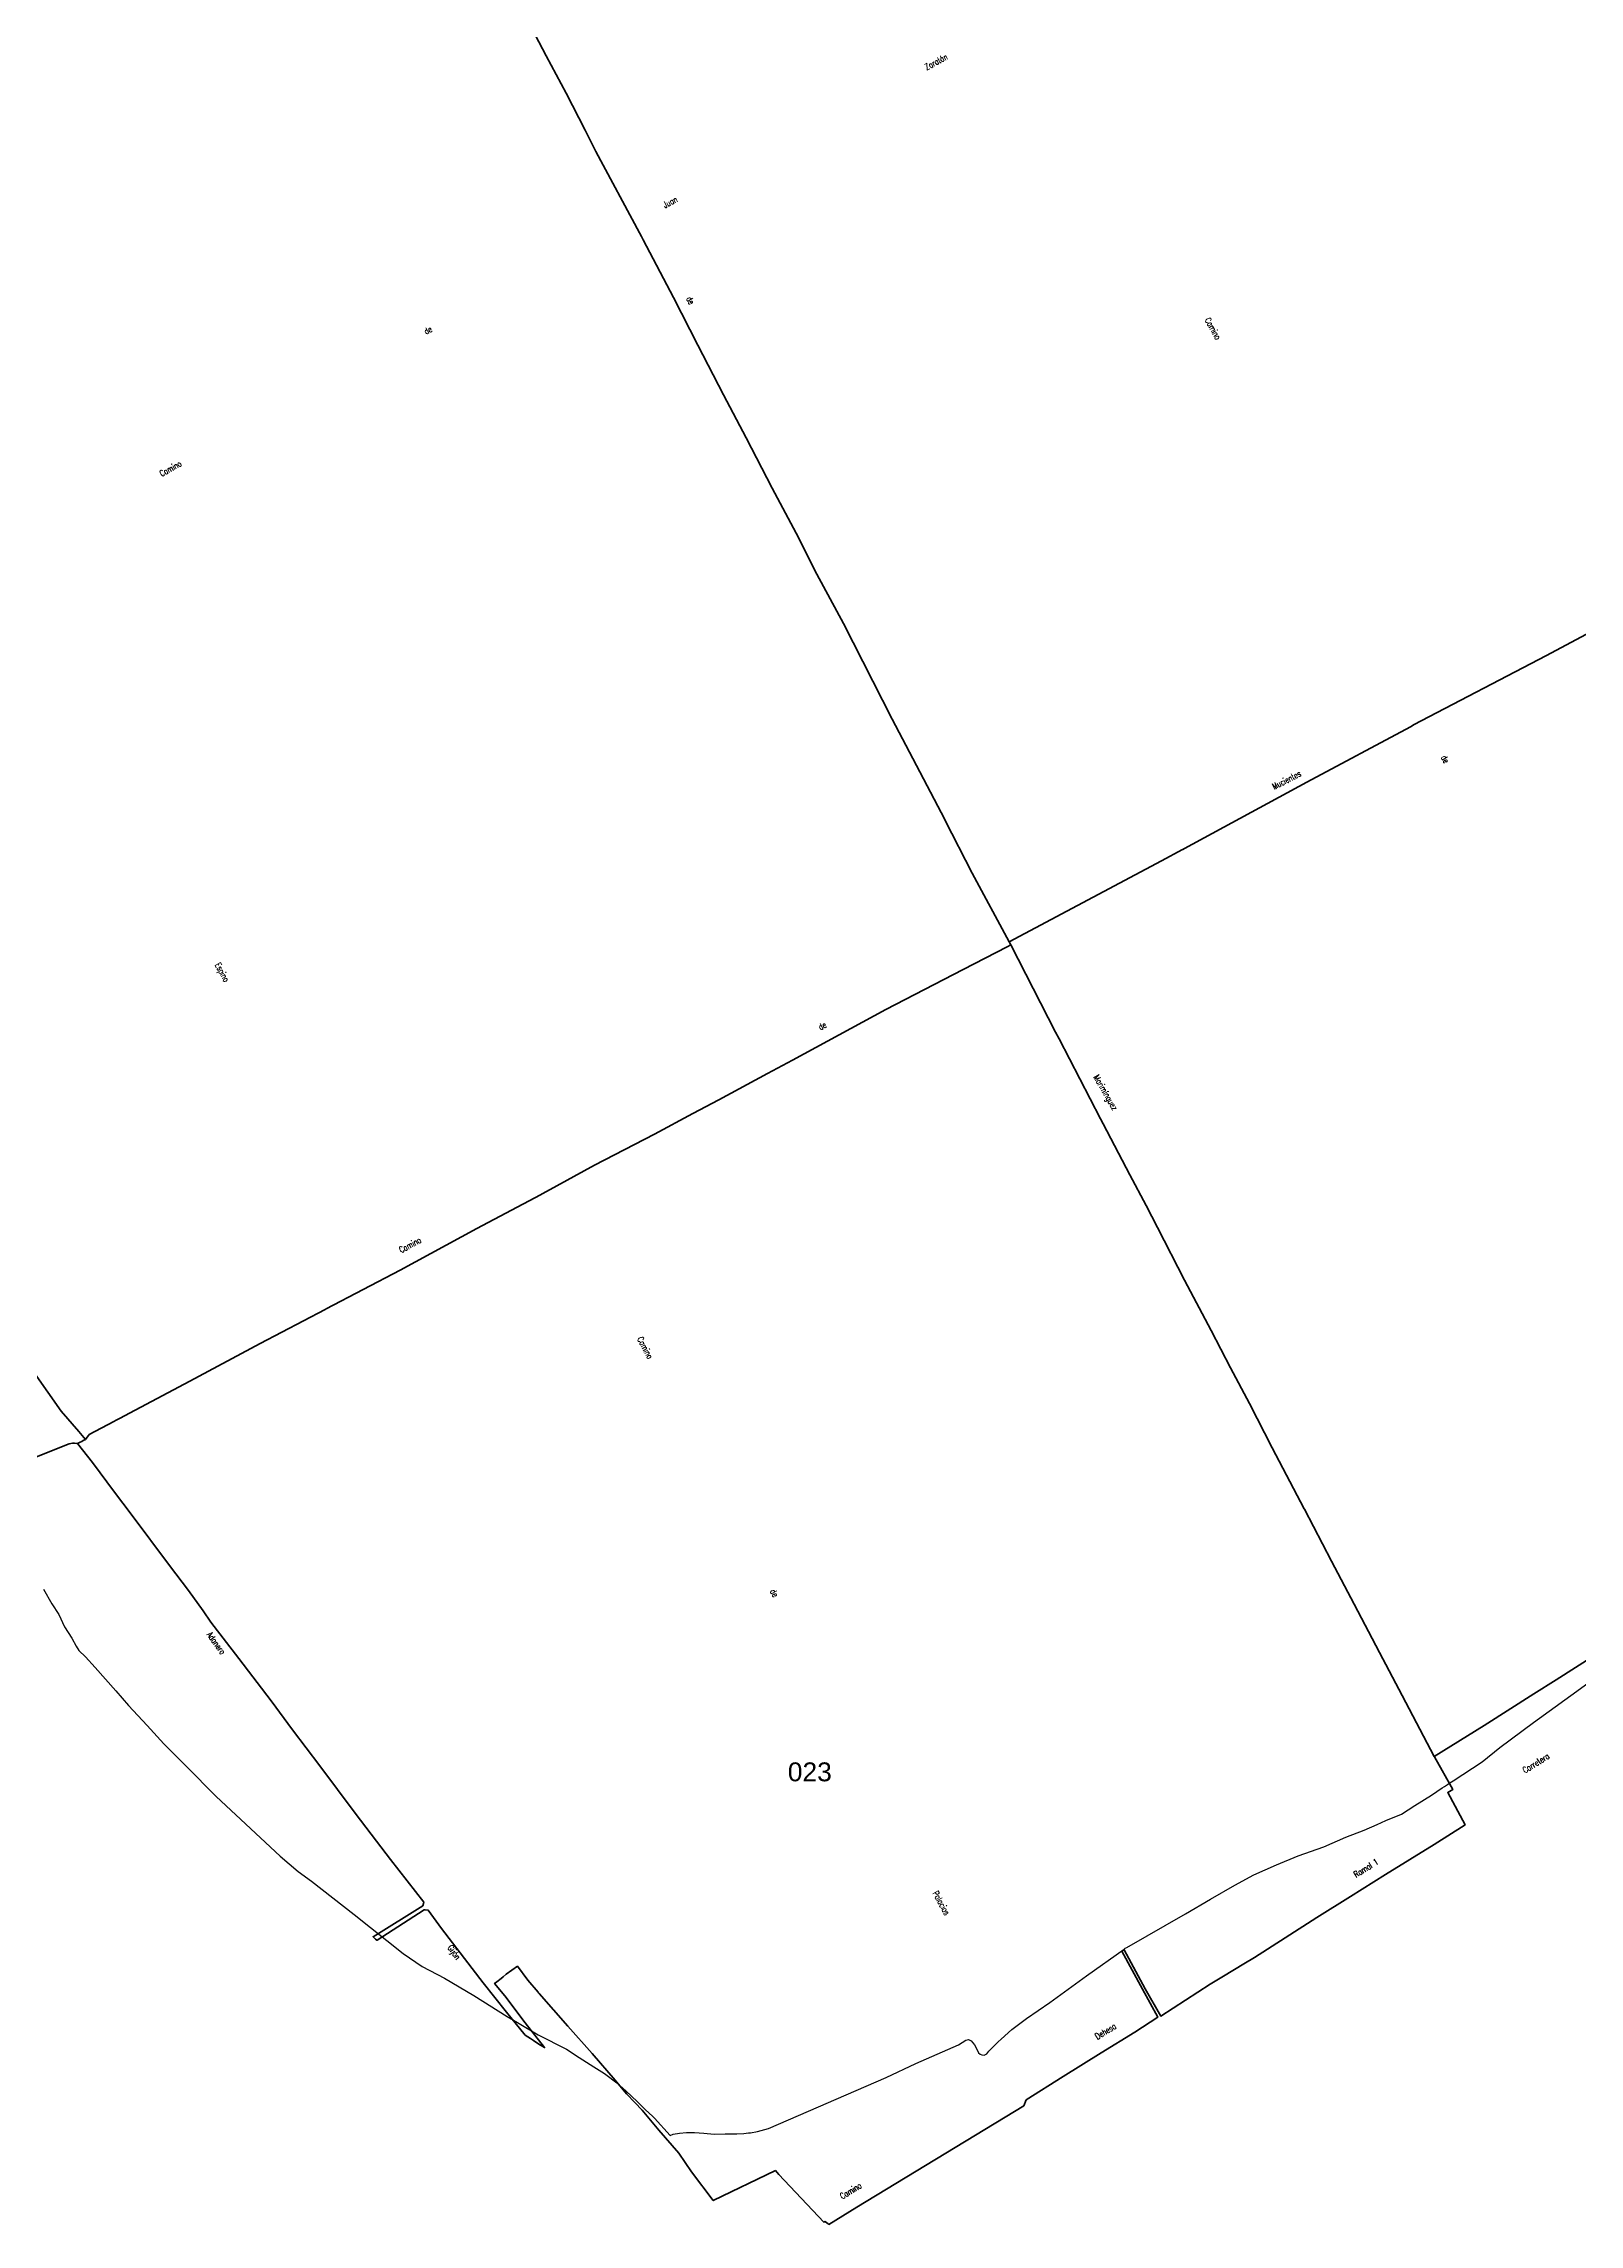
# Model space of a CAD drawing. Header units: metres. Extents: x 339638 to 364279, y 4598373 to 4630956.
# Drawn here: x 344462 to 346903, y 4620411 to 4623876 of the extents above; entities that cross this region are included whole.
import ezdxf
from ezdxf.enums import TextEntityAlignment as Align

# ---------------------------------------------------------------- set-up
doc = ezdxf.new("R2010")
doc.units = ezdxf.units.M
for name, color, linetype, lineweight in [('caminos', 1, 'Continuous', 0), ('poligonos_rusticos', 42, 'Continuous', 40), ('termino', 6, 'Continuous', 25)]:
    doc.layers.add(name, color=color, linetype=linetype, lineweight=lineweight)
doc.layers.add('poligonos_rustico_txt', color=7, linetype='Continuous')
doc.styles.add('Arial', font='arial.ttf')
doc.styles.add('caminos', font='simplex.shx', dxfattribs={"width": 0.75})

msp = doc.modelspace()

# ---------------------------------------------------------------- linework, layer by layer
at = {"layer": 'poligonos_rusticos'}
for points in [[(345226.4, 4623922.7), (345261.1, 4623856.9), (345292.9, 4623797.6), (345323.1, 4623739), (345339.9, 4623705.2), (345409, 4623576), (345412.2, 4623570), (345415.1, 4623564.5), (345463.2, 4623472.9), (345501.7, 4623397.5), (345542.5, 4623318.6), (345578.6, 4623250.2), (345620, 4623170.3), (345658, 4623098.4), (345691.2, 4623033.2), (345733.6, 4622955.2), (345810.9, 4622802.9), (345843.7, 4622740.2), (345894.2, 4622643.6), (345895, 4622642), (345937.7, 4622558.4), (345996.8, 4622449), (345999.3, 4622444.2), (345993.7, 4622441.3), (345923.8, 4622405.1), (345800.9, 4622341.6), (345652.5, 4622261.1), (345612.9, 4622239.8), (345535.1, 4622198), (345494.1, 4622176.1), (345432.9, 4622143.5), (345337.9, 4622094), (345261.6, 4622052.5), (345254.7, 4622048.8), (345251.8, 4622047.2), (345150.7, 4621993.3), (345029.2, 4621927.2), (344911.5, 4621866), (344909.9, 4621865.1), (344806.7, 4621810.7), (344694.9, 4621751), (344607.9, 4621704.7), (344583.2, 4621691.8), (344579.6, 4621689.9), (344578.5, 4621689.3), (344576.6, 4621688.3), (344575.1, 4621687.6), (344553.7, 4621676.3), (344535, 4621666.2), (344528.8, 4621658.3), (344518.2, 4621670.7), (344490.3, 4621703.2), (344448, 4621763.6)], [(347039.2, 4623005), (346850.3, 4622904.1), (346639.2, 4622793.7), (346635.2, 4622791.4), (346634.3, 4622791), (346469.8, 4622702.6), (346275.3, 4622597.4), (346272.7, 4622596), (346272, 4622595.6), (346238.7, 4622577.9), (345996.8, 4622449), (345937.7, 4622558.4), (345895, 4622642), (345894.2, 4622643.6), (345843.7, 4622740.2), (345810.9, 4622802.9), (345733.6, 4622955.2), (345691.2, 4623033.2), (345658, 4623098.4), (345620, 4623170.3), (345578.6, 4623250.2), (345542.5, 4623318.6), (345501.7, 4623397.5), (345463.2, 4623472.9), (345415.1, 4623564.5), (345412.2, 4623570), (345409, 4623576), (345339.9, 4623705.2), (345323.1, 4623739), (345292.9, 4623797.6), (345261.1, 4623856.9), (345226.4, 4623922.7)], [(346933.2, 4621319.1), (346866, 4621276.5), (346830.3, 4621254.2), (346751.2, 4621203.9), (346672, 4621154.6), (346621.1, 4621251.3), (346585.1, 4621319.7), (346544.8, 4621396.7), (346508.8, 4621465), (346465.9, 4621547.6), (346465.6, 4621548.1), (346414.7, 4621644.8), (346378.3, 4621715.7), (346348.5, 4621771.9), (346317.8, 4621831.7), (346275.1, 4621911.7), (346232.4, 4621995.3), (346214.1, 4622029.9), (346188.2, 4622078.8), (346146, 4622159.9), (346141.9, 4622167.7), (346076, 4622295.1), (346070.4, 4622305.8), (345999.3, 4622444.2), (345996.8, 4622449), (346238.7, 4622577.9), (346272, 4622595.6), (346272.7, 4622596), (346275.3, 4622597.4), (346469.8, 4622702.6), (346634.3, 4622791), (346635.2, 4622791.4), (346639.2, 4622793.7), (346850.3, 4622904.1), (347039.2, 4623005)], [(344448, 4621763.6), (344490.3, 4621703.2), (344518.2, 4621670.7), (344528.8, 4621658.3), (344525.1, 4621656.4), (344523, 4621655.3), (344520.6, 4621654), (344516.1, 4621651.7), (344515.9, 4621651.9), (344515, 4621652), (344511.7, 4621652.2), (344508.2, 4621652.3), (344503.2, 4621651.4), (344396.8, 4621609)]]:
    msp.add_lwpolyline(points, dxfattribs=at)
msp.add_lwpolyline([(346070.4, 4622305.8), (346076, 4622295.1), (346141.9, 4622167.7), (346146, 4622159.9), (346188.2, 4622078.8), (346214.1, 4622029.9), (346232.4, 4621995.3), (346275.1, 4621911.7), (346317.8, 4621831.7), (346348.5, 4621771.9), (346378.3, 4621715.7), (346414.7, 4621644.8), (346465.6, 4621548.1), (346465.9, 4621547.6), (346508.8, 4621465), (346544.8, 4621396.7), (346585.1, 4621319.7), (346621.1, 4621251.3), (346672, 4621154.6), (346672.4, 4621153.9), (346701.4, 4621101.9), (346693.5, 4621097.4), (346721.1, 4621045.9), (346671.9, 4621014.4), (346594.8, 4620967.1), (346539, 4620931.8), (346485.8, 4620898.9), (346435, 4620866.5), (346386.3, 4620835), (346369.5, 4620824.9), (346337.3, 4620805.5), (346315.8, 4620792.6), (346237.4, 4620742.1), (346212.6, 4620785.3), (346179.4, 4620847.3), (346175.5, 4620845.1), (346208.6, 4620784.9), (346232.8, 4620740.1), (346196.1, 4620716.6), (346142.8, 4620683.8), (346082.5, 4620646.1), (346023.6, 4620608.8), (346020, 4620599.5), (346005.3, 4620590.6), (345754.6, 4620438.5), (345710.3, 4620411), (345708.9, 4620412), (345704.6, 4620414.9), (345704, 4620415.3), (345702.4, 4620414.3), (345630.7, 4620490.5), (345625.2, 4620496.4), (345526.4, 4620448.8), (345491.9, 4620494.6), (345471.9, 4620524.1), (345439.9, 4620560.7), (345413.4, 4620592.5), (345402.1, 4620604.7), (345388.6, 4620618.5), (345370.5, 4620640.1), (345333.9, 4620682.5), (345295.3, 4620725.8), (345249.8, 4620777.8), (345248.9, 4620778.9), (345248.1, 4620779.8), (345231.8, 4620799.2), (345215.2, 4620821.1), (345197.5, 4620808.4), (345192.4, 4620804.4), (345189.2, 4620801.8), (345182.4, 4620796.4), (345179.1, 4620793.8), (345195.2, 4620774), (345227.4, 4620731.2), (345258.5, 4620691.9), (345249.5, 4620697.6), (345240.7, 4620703.2), (345236.1, 4620706.2), (345227.4, 4620711.7), (345197.7, 4620748.4), (345161.1, 4620794.7), (345094.4, 4620881.2), (345073.6, 4620910.2), (345068.5, 4620910.7), (345067, 4620910.8), (344992.2, 4620862.4), (344992, 4620862.4), (344990, 4620864.2), (344985.9, 4620868), (345065.2, 4620917.3), (345065.9, 4620920.7), (345066.4, 4620923.1), (345013.8, 4620991), (344991.6, 4621019.9), (344957.3, 4621064.4), (344901.5, 4621139.5), (344857.8, 4621196.9), (344823.9, 4621242.7), (344772.7, 4621310.4), (344728.2, 4621368.1), (344716, 4621386), (344692.7, 4621418.5), (344662.4, 4621458), (344601.4, 4621539.6), (344575.3, 4621574.7), (344540.1, 4621621.9), (344516.1, 4621651.7), (344520.6, 4621654), (344523, 4621655.3), (344525.1, 4621656.4), (344528.8, 4621658.3), (344535, 4621666.2), (344553.7, 4621676.3), (344575.1, 4621687.6), (344576.6, 4621688.3), (344578.5, 4621689.3), (344579.6, 4621689.9), (344583.2, 4621691.8), (344607.9, 4621704.7), (344694.9, 4621751), (344806.7, 4621810.7), (344909.9, 4621865.1), (344911.5, 4621866), (345029.2, 4621927.2), (345150.7, 4621993.3), (345251.8, 4622047.2), (345254.7, 4622048.8), (345261.6, 4622052.5), (345337.9, 4622094), (345432.9, 4622143.5), (345494.1, 4622176.1), (345535.1, 4622198), (345612.9, 4622239.8), (345652.5, 4622261.1), (345800.9, 4622341.6), (345923.8, 4622405.1), (345993.7, 4622441.3), (345999.3, 4622444.2), (346070.4, 4622305.8)], close=True, dxfattribs=at)
at = {"layer": 'termino'}
msp.add_lwpolyline([(344462, 4621420.3), (344475.6, 4621396.9), (344486.8, 4621380), (344495.5, 4621360.4), (344507, 4621342.5), (344514, 4621330), (344518.1, 4621322.7), (344529.1, 4621312.8), (344544.3, 4621295.8), (344577.4, 4621259), (344597.1, 4621235.6), (344626.9, 4621204), (344653.4, 4621174.5), (344689.1, 4621139), (344736.5, 4621090.7), (344838.5, 4620996), (344867.1, 4620971.6), (344887.9, 4620956.3), (344955.9, 4620903.2), (345033.5, 4620841.7), (345063.9, 4620820.9), (345099.6, 4620802), (345146.2, 4620774.8), (345199.1, 4620741.2), (345215.3, 4620731.6), (345223.1, 4620727.2), (345243.1, 4620715.3), (345248.2, 4620712.1), (345293.2, 4620689.4), (345313.6, 4620676.3), (345336.8, 4620661.6), (345353.5, 4620650.7), (345373.1, 4620636), (345388.2, 4620622.8), (345405.8, 4620606.5), (345418.5, 4620593.7), (345430.6, 4620582.2), (345433.3, 4620579.6), (345457.9, 4620552.1), (345462.9, 4620554.4), (345472.6, 4620556), (345483.9, 4620556.9), (345496.7, 4620557.2), (345511.5, 4620556), (345528.1, 4620554.4), (345545.5, 4620554.7), (345563.8, 4620554.7), (345574.8, 4620555.6), (345582.5, 4620556.3), (345585.4, 4620556.6), (345596.9, 4620558.5), (345614.1, 4620563.3), (345801, 4620644.3), (345848.2, 4620666.4), (345916.2, 4620696.4), (345927.9, 4620703.5), (345931.8, 4620704.8), (345936.2, 4620702.8), (345941.4, 4620696.4), (345946.2, 4620687.5), (345948, 4620683.6), (345950.7, 4620681.7), (345953.4, 4620680.4), (345957, 4620679.8), (345961, 4620682), (345964.6, 4620686.2), (345975.6, 4620697.4), (345979.4, 4620700.9), (345983.8, 4620705.1), (346001.1, 4620720.7), (346024.2, 4620738), (346061.5, 4620763.6), (346119.8, 4620806.2), (346179.5, 4620848.4), (346181.2, 4620849.7), (346183.6, 4620851), (346277.1, 4620904.4), (346316.6, 4620927.8), (346355.4, 4620949.9), (346385.6, 4620966.5), (346421.4, 4620982.2), (346456.1, 4620996.9), (346496.7, 4621010.7), (346531.5, 4621026.3), (346560.6, 4621037.5), (346581.4, 4621046.5), (346595, 4621052.6), (346619.9, 4621062.8), (346641.4, 4621076.6), (346667.5, 4621092.9), (346684.7, 4621104.7), (346688.3, 4621107), (346693.1, 4621109.8), (346696.9, 4621112.7), (346702.4, 4621115.9), (346748.2, 4621146), (346776.1, 4621168.7), (346829.9, 4621208.4), (346889, 4621251.6), (346933.6, 4621283.6)], dxfattribs=at)

# ---------------------------------------------------------------- texts
at = {"layer": 'caminos', "style": 'caminos', "width": 0.75}
for s, rotation, p in [('Zaratán', 28.3114, (345867.2, 4623831.3)), ('Juan', 27.7155, (345451.3, 4623612.1)), ('de', -61.1519, (345480.4, 4623469.7)), ('de', 27.2141, (345071.5, 4623411.3)), ('Camino', -60.7581, (346304.5, 4623435.9)), ('Camino', 28.9455, (344651.5, 4623185.3)), ('Mucientes', 27.2179, (346419.2, 4622688)), ('de', -60.3109, (346679.7, 4622740.7)), ('Espino', -61.5985, (344731.5, 4622411.3)), ('de', 26.7696, (345698.1, 4622305.7)), ('Marimínguez', -59.8958, (346127.6, 4622232.7)), ('Camino', 28.3249, (345032.1, 4621951.6)), ('Camino', -61.8129, (345402.5, 4621816.7)), ('de', -59.8673, (345613.7, 4621415.4)), ('Adanero', -53.8267, (344718.5, 4621346.2)), ('Carretera', 31.9525, (346818, 4621124.9)), ('Ramal 1', 31.5524, (346549.7, 4620959.2)), ('Palacios', -61.0536, (345871.9, 4620936)), ('Gijón', -53.6673, (345101.2, 4620848.7)), ('Dehesa', 31.4667, (346138.7, 4620701.7)), ('Camino', 31.5803, (345733.1, 4620447.8))]:
    msp.add_text(s, height=10, rotation=rotation, dxfattribs=at).set_placement(p, align=Align.BOTTOM_LEFT)
at = {"layer": 'poligonos_rustico_txt', "style": 'Arial'}
msp.add_text('023', height=30, dxfattribs=at).set_placement((345679.9, 4621106.1), align=Align.BOTTOM_CENTER)

doc.saveas('drawing.dxf')
